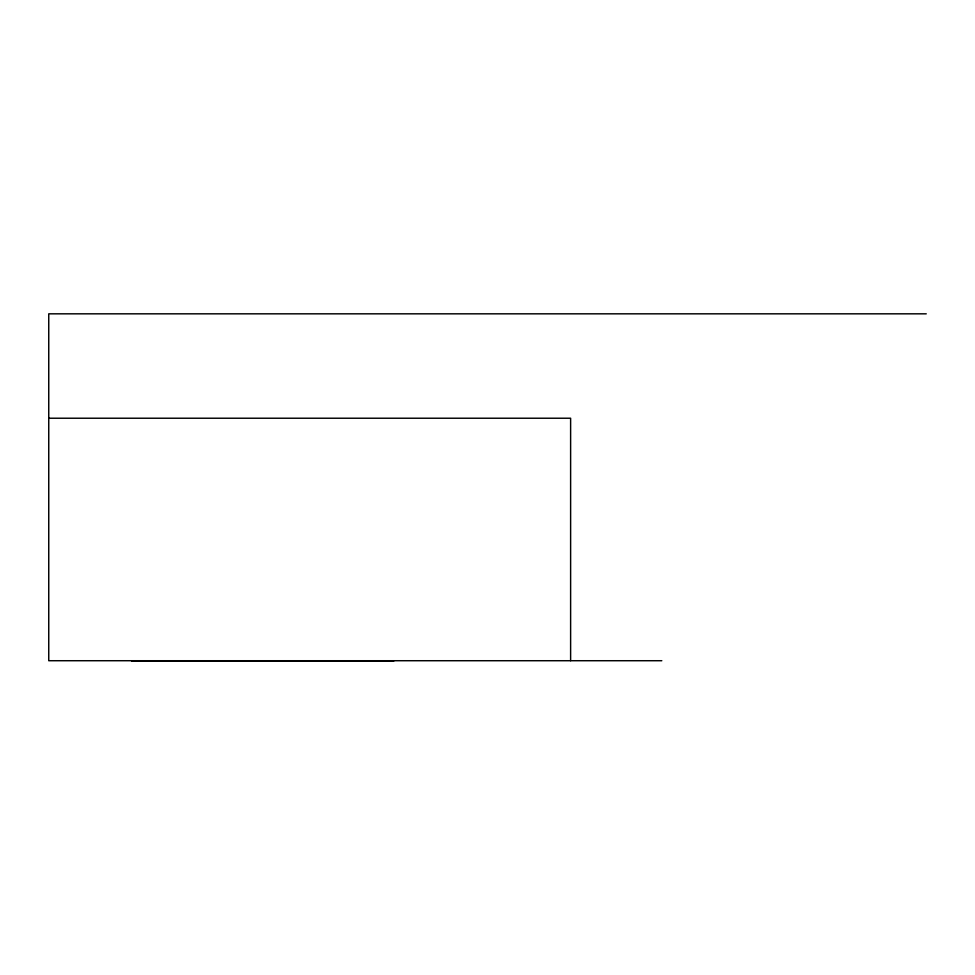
<?xml version="1.0" encoding="UTF-8"?>
<svg xmlns="http://www.w3.org/2000/svg" width="975" height="975" viewBox="0 0 975 975"><rect width="100%" height="100%" fill="white"/><g stroke="black" fill="none" stroke-linecap="round" stroke-linejoin="round"><path stroke-width="1.46" d="M926.25 313.828L48.75 313.828L48.75 660.721L661.806 660.721M48.75 418.226L570.619 418.226L570.619 660.721M131.82 661.172L393.729 661.172"/></g></svg>
